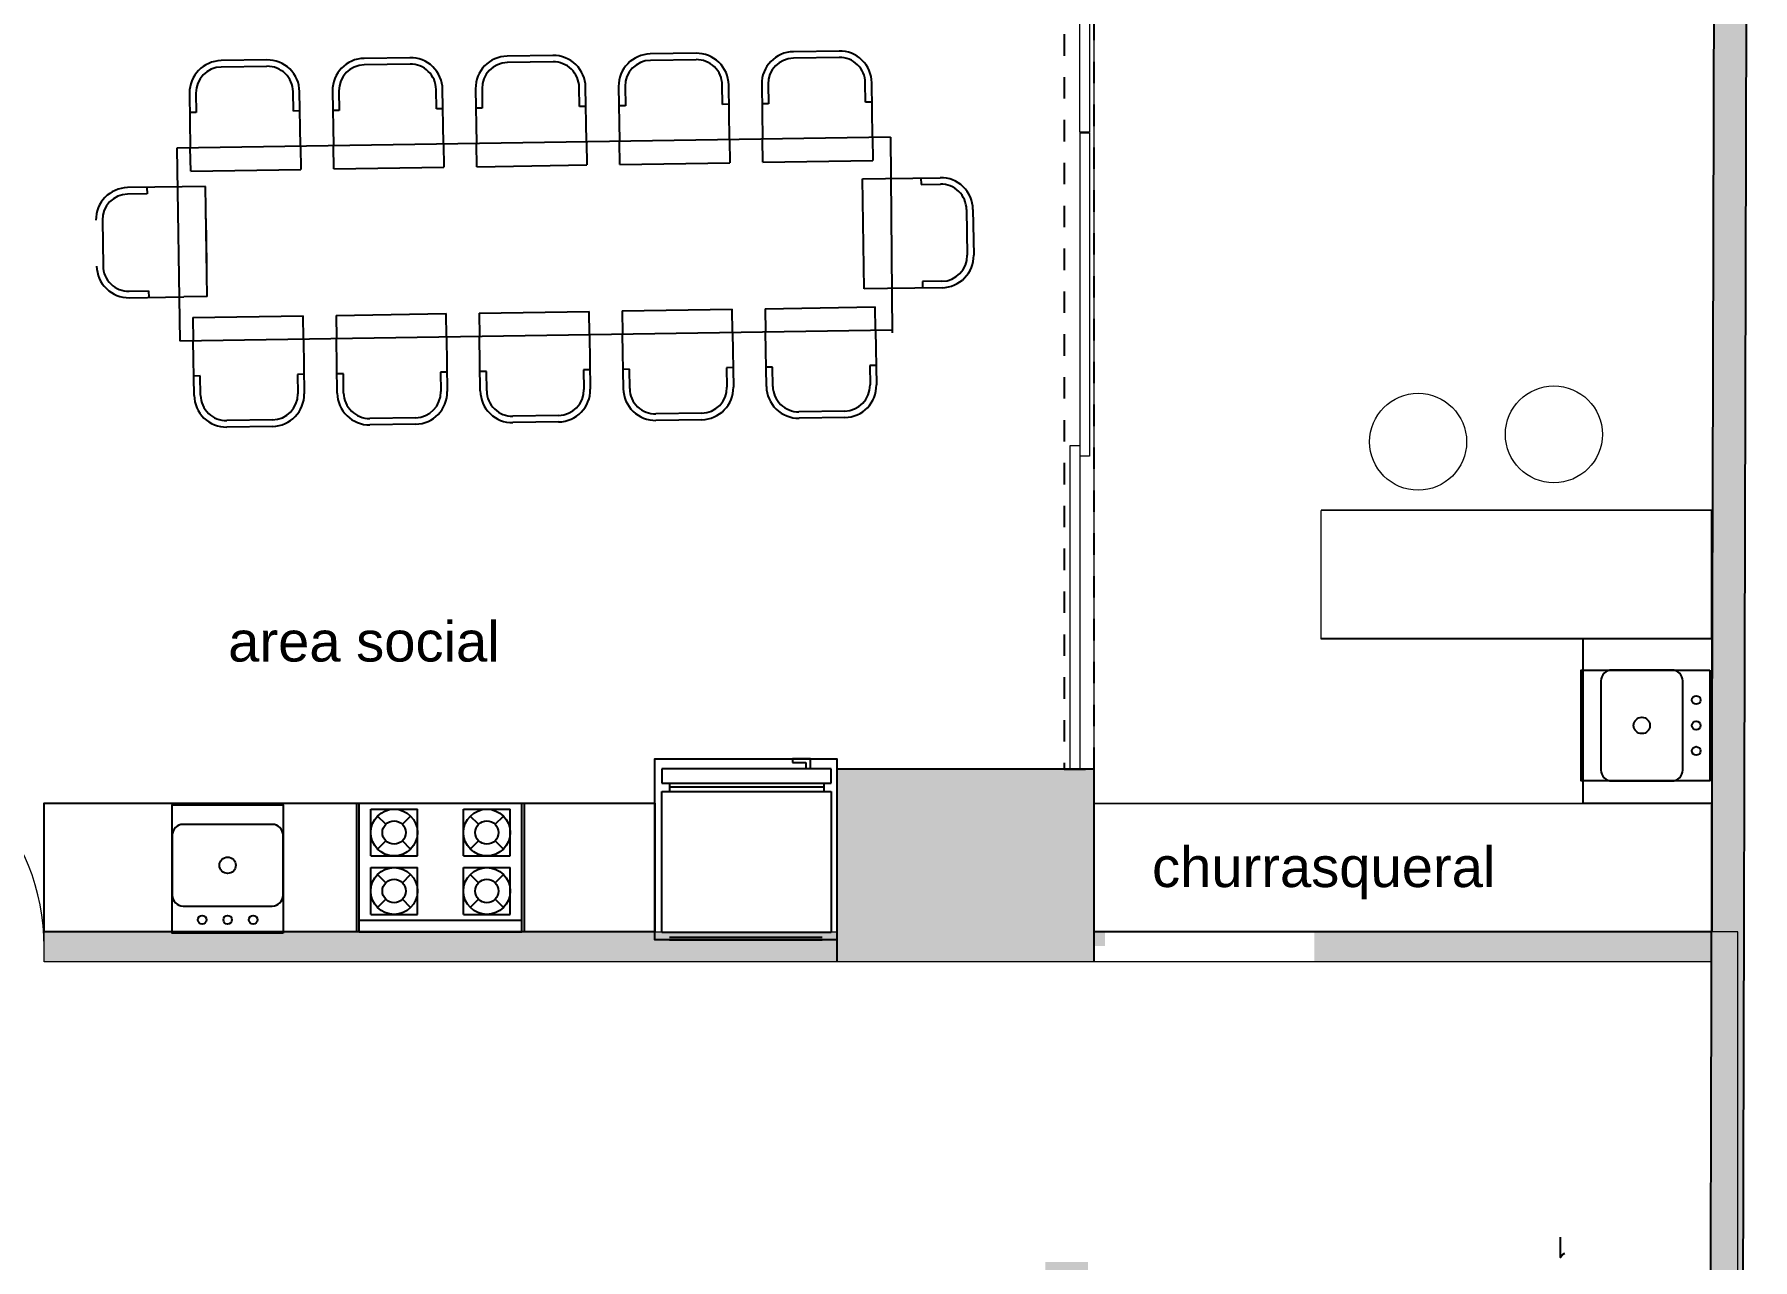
# Model space of a CAD drawing. Header units: metres. Extents: x -598 to 357, y -242 to 574.
# Drawn here: x -296.36 to -288.34, y 71.8 to 77.52 of the extents above; entities that cross this region are included whole.
import ezdxf

# ---------------------------------------------------------------- set-up
doc = ezdxf.new("R2010")
doc.units = ezdxf.units.M
doc.linetypes.add('xref_Nivel TIPICO$0$HIDDEN2', pattern=[0.1875, 0.125, -0.0625])
for name, color, linetype in [('000-GRADAS', 2, 'Continuous'), ('APTOS_SPZ_MCH_N2 MUNI$0$Muebles', 1, 'Continuous'), ('T-texto', 8, 'Continuous'), ('xref_Nivel TIPICO$0$C-cocinas', 1, 'Continuous'), ('xref_Nivel TIPICO$0$D-dintel mamposteria', 1, 'Continuous'), ('xref_Nivel TIPICO$0$H-hatch mamposteria', 8, 'Continuous'), ('xref_Nivel TIPICO$0$M-lavatrastos', 1, 'Continuous'), ('xref_Nivel TIPICO$0$M-refri', 1, 'Continuous'), ('xref_Nivel TIPICO$0$X-XREF', 7, 'Continuous'), ('ZXREF_GRADAS_Nx$0$GRADAS T', 8, 'Continuous')]:
    doc.layers.add(name, color=color, linetype=linetype)
for name, color, linetype, lineweight in [('Muro Mamspoteria', 5, 'Continuous', 9), ('PARQUEOS', 252, 'Continuous', 0), ('xref_Nivel PB$0$P-puerta', 1, 'Continuous', 18), ('xref_Nivel TIPICO$0$P-puerta', 1, 'Continuous', 18)]:
    doc.layers.add(name, color=color, linetype=linetype, lineweight=lineweight)
doc.styles.get("Standard").update_dxf_attribs({"font": 'arial.ttf'})
doc.styles.add('ZXREF_GRADAS_Nx$0$E-DIM', font='romans.shx')

# ---------------------------------------------------------------- blocks, each defined once
blk = doc.blocks.new('ZXREF_GRADAS_Nx')
at = {"layer": 'ZXREF_GRADAS_Nx$0$GRADAS T', "insert": (55.1355, 54.1931), "char_height": 0.0938, "attachment_point": 1, "style": 'ZXREF_GRADAS_Nx$0$E-DIM'}
blk.add_mtext_dynamic_manual_height_columns('1', width=0.006337, gutter_width=0.4688, heights=[0], dxfattribs=at)
blk = doc.blocks.new('*U311')
at = {"layer": 'xref_Nivel TIPICO$0$D-dintel mamposteria', "linetype": 'xref_Nivel TIPICO$0$HIDDEN2', "ltscale": 0.5}
blk.add_lwpolyline([(0.14, 0), (0, 0), (0, 5.0281), (0.14, 5.0281)], close=True, dxfattribs=at)
blk = doc.blocks.new('mesa')
at = {"layer": 'APTOS_SPZ_MCH_N2 MUNI$0$Muebles'}
for p, q in [((-294.3268, 305.5578), (-294.1135, 305.5611)), ((-294.3263, 305.5278), (-294.113, 305.5311)), ((-294.4705, 305.1505), (-294.4745, 305.4055)), ((-294.4431, 305.3154), (-294.4445, 305.4059)), ((-293.9912, 305.413), (-293.9898, 305.3224)), ((-293.9612, 305.4134), (-293.9572, 305.1585)), ((-294.4731, 305.3149), (-294.4431, 305.3154)), ((-293.9898, 305.3224), (-293.9598, 305.3229)), ((-294.6642, 305.1736), (-293.7508, 305.1804)), ((-294.6642, 305.1736), (-294.6125, 301.8442)), ((-294.4688, 305.0422), (-294.4705, 305.1505)), ((-294.4705, 305.1505), (-294.4705, 305.1505)), ((-293.9572, 305.1585), (-293.9555, 305.0502)), ((-293.7126, 301.8582), (-293.7642, 305.1803)), ((-294.6629, 305.0895), (-294.9179, 305.0856)), ((-294.8269, 305.057), (-294.9174, 305.0556)), ((-294.8273, 305.087), (-294.8269, 305.057)), ((-294.6629, 305.0895), (-294.5546, 305.0912)), ((-294.5466, 304.5779), (-294.5546, 305.0912)), ((-293.9555, 305.0502), (-294.4688, 305.0422)), ((-293.763, 305.1035), (-293.8714, 305.1018)), ((-293.8634, 304.5885), (-293.8714, 305.1018)), ((-293.763, 305.1035), (-293.5081, 305.1075)), ((-293.5986, 305.1061), (-293.5981, 305.0761)), ((-293.5981, 305.0761), (-293.5076, 305.0775)), ((-293.3858, 304.9593), (-293.3824, 304.746)), ((-293.3558, 304.9598), (-293.3524, 304.7465)), ((-295.0655, 304.9332), (-295.0622, 304.7199)), ((-295.0355, 304.9337), (-295.0322, 304.7204)), ((-294.9103, 304.6023), (-294.8198, 304.6037)), ((-294.9099, 304.5723), (-294.6549, 304.5762)), ((-294.8198, 304.6037), (-294.8193, 304.5737)), ((-294.5466, 304.5779), (-294.6549, 304.5762)), ((-293.8634, 304.5885), (-293.755, 304.5902)), ((-293.5001, 304.5942), (-293.755, 304.5902)), ((-293.5006, 304.6242), (-293.5911, 304.6228)), ((-293.5911, 304.6228), (-293.5906, 304.5928)), ((-294.6525, 304.4223), (-294.9075, 304.4183)), ((-294.8165, 304.3897), (-294.907, 304.3883)), ((-294.817, 304.4197), (-294.8165, 304.3897)), ((-294.6525, 304.4223), (-294.5442, 304.424)), ((-294.5362, 303.9107), (-294.5442, 304.424)), ((-293.7527, 304.4363), (-293.861, 304.4346)), ((-293.853, 303.9213), (-293.861, 304.4346)), ((-293.7527, 304.4363), (-293.4977, 304.4402)), ((-293.5882, 304.4388), (-293.5878, 304.4088)), ((-293.5878, 304.4088), (-293.4972, 304.4102)), ((-295.0551, 304.266), (-295.0518, 304.0527)), ((-295.0251, 304.2665), (-295.0218, 304.0532)), ((-293.3754, 304.2921), (-293.3721, 304.0788)), ((-293.3454, 304.2926), (-293.3421, 304.0793)), ((-294.9, 303.9351), (-294.8094, 303.9365)), ((-294.8995, 303.9051), (-294.6446, 303.909)), ((-294.8094, 303.9365), (-294.809, 303.9065)), ((-294.5362, 303.9107), (-294.6446, 303.909)), ((-293.853, 303.9213), (-293.7447, 303.923)), ((-293.4897, 303.927), (-293.7447, 303.923)), ((-293.4902, 303.957), (-293.5807, 303.9556)), ((-293.5807, 303.9556), (-293.5803, 303.9256)), ((-294.6422, 303.7551), (-294.8971, 303.7511)), ((-294.8066, 303.7525), (-294.8061, 303.7225)), ((-294.6422, 303.7551), (-294.5338, 303.7567)), ((-294.5259, 303.2435), (-294.5338, 303.7567)), ((-294.5338, 303.7567), (-294.5338, 303.7567)), ((-293.7423, 303.7691), (-293.8506, 303.7674)), ((-293.8506, 303.7674), (-293.8506, 303.7674)), ((-293.8426, 303.2541), (-293.8506, 303.7674)), ((-293.7423, 303.7691), (-293.4873, 303.773)), ((-293.5779, 303.7716), (-293.5774, 303.7416)), ((-294.8061, 303.7225), (-294.8967, 303.7211)), ((-293.5774, 303.7416), (-293.4869, 303.743)), ((-295.0448, 303.5988), (-295.0415, 303.3855)), ((-295.0148, 303.5993), (-295.0115, 303.3859)), ((-293.365, 303.6249), (-293.3617, 303.4116)), ((-293.335, 303.6254), (-293.3317, 303.4121)), ((-294.8896, 303.2678), (-294.7991, 303.2692)), ((-294.7991, 303.2692), (-294.7986, 303.2392)), ((-293.4798, 303.2897), (-293.5704, 303.2883)), ((-293.5704, 303.2883), (-293.5699, 303.2583)), ((-294.8891, 303.2378), (-294.6342, 303.2418)), ((-294.5259, 303.2435), (-294.6342, 303.2418)), ((-293.8426, 303.2541), (-293.7343, 303.2558)), ((-293.4794, 303.2597), (-293.7343, 303.2558)), ((-294.6318, 303.0878), (-294.8868, 303.0839)), ((-294.7957, 303.0553), (-294.8863, 303.0539)), ((-294.7962, 303.0853), (-294.7957, 303.0553)), ((-294.6318, 303.0878), (-294.5235, 303.0895)), ((-294.5155, 302.5762), (-294.5235, 303.0895)), ((-294.5235, 303.0895), (-294.5235, 303.0895)), ((-293.7319, 303.1018), (-293.8403, 303.1001)), ((-293.8403, 303.1001), (-293.8403, 303.1001)), ((-293.8323, 302.5869), (-293.8403, 303.1001)), ((-293.7319, 303.1018), (-293.477, 303.1058)), ((-293.5675, 303.1044), (-293.567, 303.0744)), ((-293.567, 303.0744), (-293.4765, 303.0758)), ((-293.3546, 302.9577), (-293.3513, 302.7444)), ((-293.3247, 302.9581), (-293.3213, 302.7448)), ((-295.0344, 302.9316), (-295.0311, 302.7183)), ((-295.0044, 302.932), (-295.0011, 302.7187)), ((-294.8792, 302.6006), (-294.7887, 302.602)), ((-294.8788, 302.5706), (-294.6238, 302.5746)), ((-294.7887, 302.602), (-294.7882, 302.572)), ((-294.5155, 302.5762), (-294.6238, 302.5746)), ((-293.8323, 302.5869), (-293.7239, 302.5885)), ((-293.469, 302.5925), (-293.7239, 302.5885)), ((-293.4695, 302.6225), (-293.56, 302.6211)), ((-293.56, 302.6211), (-293.5595, 302.5911)), ((-294.6214, 302.4206), (-294.8764, 302.4166)), ((-294.7854, 302.3881), (-294.8759, 302.3867)), ((-294.7858, 302.4181), (-294.7854, 302.3881)), ((-294.6214, 302.4206), (-294.5131, 302.4223)), ((-294.5051, 301.909), (-294.5131, 302.4223)), ((-294.5131, 302.4223), (-294.5131, 302.4223)), ((-293.7215, 302.4346), (-293.8299, 302.4329)), ((-293.8299, 302.4329), (-293.8299, 302.4329)), ((-293.8219, 301.9196), (-293.8299, 302.4329)), ((-293.7215, 302.4346), (-293.4666, 302.4386)), ((-293.5571, 302.4372), (-293.5567, 302.4072)), ((-293.5567, 302.4072), (-293.4661, 302.4086)), ((-295.024, 302.2643), (-295.0207, 302.051)), ((-294.994, 302.2648), (-294.9907, 302.0515)), ((-293.3443, 302.2904), (-293.341, 302.0771)), ((-293.3143, 302.2909), (-293.311, 302.0776)), ((-293.9203, 301.9858), (-294.4336, 301.9778)), ((-293.9203, 301.9858), (-293.9187, 301.8775)), ((-294.8689, 301.9334), (-294.7783, 301.9348)), ((-294.8684, 301.9034), (-294.6135, 301.9073)), ((-294.7783, 301.9348), (-294.7779, 301.9048)), ((-294.5051, 301.909), (-294.6135, 301.9073)), ((-294.4336, 301.9778), (-294.4319, 301.8695)), ((-294.2836, 301.9802), (-294.0703, 301.9835)), ((-293.8219, 301.9196), (-293.7136, 301.9213)), ((-293.4586, 301.9253), (-293.7136, 301.9213)), ((-293.4591, 301.9553), (-293.5496, 301.9539)), ((-293.5496, 301.9539), (-293.5492, 301.9239)), ((-294.6125, 301.8442), (-293.7126, 301.8582)), ((-294.4319, 301.8695), (-294.4319, 301.8695)), ((-294.4319, 301.8695), (-294.428, 301.6145)), ((-293.9147, 301.6225), (-293.9187, 301.8775)), ((-294.4294, 301.7051), (-294.3994, 301.7055)), ((-294.3994, 301.7055), (-294.398, 301.615)), ((-293.9461, 301.7126), (-293.9161, 301.713)), ((-293.9447, 301.622), (-293.9461, 301.7126)), ((-294.2761, 301.4969), (-294.0628, 301.5002))]:
    blk.add_line(p, q, dxfattribs=at)
for centre, radius, start, end in [((-294.3245, 305.4078), 0.15, 90.89034, 180.89034), ((-294.3245, 305.4078), 0.12, 90.89034, 180.89034), ((-294.1112, 305.4111), 0.15, 0.89034, 90.89034), ((-294.1112, 305.4111), 0.12, 0.89034, 90.89034), ((-294.9155, 304.9356), 0.15, 90.89034, 180.89034), ((-294.9155, 304.9356), 0.12, 90.89034, 180.89034), ((-293.5057, 304.9575), 0.15, 0.89034, 90.89034), ((-293.5057, 304.9575), 0.12, 0.89034, 90.89034), ((-294.9122, 304.7223), 0.15, 180.89034, 270.89034), ((-294.9122, 304.7223), 0.12, 180.89034, 270.89034), ((-293.5024, 304.7442), 0.12, 270.89034, 0.89034), ((-293.5024, 304.7442), 0.15, 270.89034, 0.89034), ((-294.9052, 304.2683), 0.15, 90.89034, 180.89034), ((-293.4954, 304.2903), 0.15, 0.89034, 90.89034), ((-293.4954, 304.2903), 0.12, 0.89034, 90.89034), ((-294.9052, 304.2683), 0.12, 90.89034, 180.89034), ((-293.4921, 304.0769), 0.12, 270.89034, 0.89034), ((-293.4921, 304.0769), 0.15, 270.89034, 0.89034), ((-294.9018, 304.055), 0.15, 180.89034, 270.89034), ((-294.9018, 304.055), 0.12, 180.89034, 270.89034), ((-294.8948, 303.6011), 0.15, 90.89034, 180.89034), ((-293.485, 303.623), 0.15, 0.89034, 90.89034), ((-294.8948, 303.6011), 0.12, 90.89034, 180.89034), ((-293.485, 303.623), 0.12, 0.89034, 90.89034), ((-294.8915, 303.3878), 0.15, 180.89034, 270.89034), ((-294.8915, 303.3878), 0.12, 180.89034, 270.89034), ((-293.4817, 303.4097), 0.12, 270.89034, 0.89034), ((-293.4817, 303.4097), 0.15, 270.89034, 0.89034), ((-294.8844, 302.9339), 0.15, 90.89034, 180.89034), ((-294.8844, 302.9339), 0.12, 90.89034, 180.89034), ((-293.4746, 302.9558), 0.15, 0.89034, 90.89034), ((-293.4746, 302.9558), 0.12, 0.89034, 90.89034), ((-294.8811, 302.7206), 0.15, 180.89034, 270.89034), ((-294.8811, 302.7206), 0.12, 180.89034, 270.89034), ((-293.4713, 302.7425), 0.12, 270.89034, 0.89034), ((-293.4713, 302.7425), 0.15, 270.89034, 0.89034), ((-294.8741, 302.2667), 0.15, 90.89034, 180.89034), ((-294.8741, 302.2667), 0.12, 90.89034, 180.89034), ((-293.4643, 302.2886), 0.15, 0.89034, 90.89034), ((-293.4643, 302.2886), 0.12, 0.89034, 90.89034), ((-293.4609, 302.0753), 0.12, 270.89034, 0.89034), ((-293.4609, 302.0753), 0.15, 270.89034, 0.89034), ((-294.8707, 302.0534), 0.15, 180.89034, 270.89034), ((-294.8707, 302.0534), 0.12, 180.89034, 270.89034), ((-294.278, 301.6169), 0.15, 180.89034, 270.89034), ((-294.278, 301.6169), 0.12, 180.89034, 270.89034), ((-294.0647, 301.6202), 0.12, 270.89034, 0.89034), ((-294.0647, 301.6202), 0.15, 270.89034, 0.89034)]:
    blk.add_arc(centre, radius, start, end, dxfattribs=at)
blk = doc.blocks.new('xref_Nivel TIPICO$0$P_REFRI')
at = {"layer": 'xref_Nivel TIPICO$0$M-refri'}
for p, q in [((-0.3562, 0), (0.3562, 0)), ((0.3985, -0.0343), (-0.3912, -0.0343)), ((-0.3912, -0.0343), (-0.3912, -0.6924)), ((-0.3562, -0.0132), (0.3562, -0.0132)), ((0.3985, -0.6924), (0.3985, -0.0343)), ((-0.3912, -0.6924), (0.3985, -0.6924)), ((-0.3563, -0.7319), (-0.3563, -0.6924)), ((0.3636, -0.7121), (-0.3563, -0.7121)), ((0.3636, -0.7319), (0.3636, -0.6924)), ((-0.3912, -0.7319), (0.3985, -0.7319)), ((-0.3912, -0.7977), (-0.3912, -0.7319)), ((0.3985, -0.7977), (-0.3912, -0.7977)), ((0.2795, -0.828), (0.2795, -0.7977)), ((0.3018, -0.7977), (0.3018, -0.8453)), ((0.3985, -0.7319), (0.3985, -0.7977)), ((0.2177, -0.8453), (0.2177, -0.828)), ((0.2177, -0.828), (0.2795, -0.828)), ((0.3018, -0.8453), (0.2177, -0.8453))]:
    blk.add_line(p, q, dxfattribs=at)
at = {"layer": 'xref_Nivel TIPICO$0$M-refri', "color": 8, "linetype": 'Continuous'}
blk.add_lwpolyline([(0.425, 0), (-0.425, 0), (-0.425, -0.8453), (0.425, -0.8453)], close=True, dxfattribs=at)
blk = doc.blocks.new('xref_Nivel TIPICO$0$MUKO02PL')
at = {"layer": 'xref_Nivel TIPICO$0$C-cocinas', "linetype": 'ByBlock'}
for p, q in [((0.38, 0), (-0.38, 0)), ((-0.38, 0), (-0.38, -0.6)), ((0.38, 0), (0.38, -0.6)), ((0.38, -0.0545), (-0.38, -0.0545)), ((-0.1073, -0.0818), (-0.3255, -0.0818)), ((-0.3255, -0.0818), (-0.3255, -0.3)), ((-0.2935, -0.1138), (-0.2549, -0.1523)), ((-0.1392, -0.1138), (-0.1778, -0.1523)), ((-0.1073, -0.0818), (-0.1073, -0.3)), ((0.1073, -0.0818), (0.1073, -0.3)), ((0.3255, -0.0818), (0.1073, -0.0818)), ((0.1392, -0.1138), (0.1778, -0.1523)), ((0.2935, -0.1138), (0.2549, -0.1523)), ((0.3255, -0.0818), (0.3255, -0.3)), ((-0.2549, -0.2295), (-0.2935, -0.268)), ((-0.1778, -0.2295), (-0.1392, -0.268)), ((0.1778, -0.2295), (0.1392, -0.268)), ((0.2549, -0.2295), (0.2935, -0.268)), ((-0.1073, -0.3), (-0.3255, -0.3)), ((0.3255, -0.3), (0.1073, -0.3)), ((-0.3255, -0.3545), (-0.3255, -0.5727)), ((-0.1073, -0.3545), (-0.3255, -0.3545)), ((-0.2935, -0.3865), (-0.2549, -0.4251)), ((-0.1392, -0.3865), (-0.1778, -0.4251)), ((-0.1073, -0.3545), (-0.1073, -0.5727)), ((0.1073, -0.3545), (0.1073, -0.5727)), ((0.3255, -0.3545), (0.1073, -0.3545)), ((0.1392, -0.3865), (0.1778, -0.4251)), ((0.2935, -0.3865), (0.2549, -0.4251)), ((0.3255, -0.3545), (0.3255, -0.5727)), ((-0.2549, -0.5022), (-0.2935, -0.5408)), ((-0.1778, -0.5022), (-0.1392, -0.5408)), ((0.1778, -0.5022), (0.1392, -0.5408)), ((0.2549, -0.5022), (0.2935, -0.5408)), ((0.38, -0.6), (-0.38, -0.6)), ((-0.1073, -0.5727), (-0.3255, -0.5727)), ((0.3255, -0.5727), (0.1073, -0.5727))]:
    blk.add_line(p, q, dxfattribs=at)
at = {"layer": 'xref_Nivel TIPICO$0$C-cocinas', "color": 8, "linetype": 'ByBlock'}
blk.add_lwpolyline([(-0.39, 0), (0.39, 0), (0.39, -0.6), (-0.39, -0.6)], close=True, dxfattribs=at)
at = {"layer": 'xref_Nivel TIPICO$0$C-cocinas', "linetype": 'ByBlock'}
for centre, radius in [((-0.2164, -0.1909), 0.1091), ((-0.2164, -0.1909), 0.0545), ((0.2164, -0.1909), 0.1091), ((0.2164, -0.1909), 0.0545), ((-0.2164, -0.4636), 0.1091), ((0.2164, -0.4636), 0.1091), ((-0.2164, -0.4636), 0.0545), ((0.2164, -0.4636), 0.0545)]:
    blk.add_circle(centre, radius, dxfattribs=at)
blk = doc.blocks.new('xref_Nivel TIPICO$0$SINK')
at = {"layer": 'xref_Nivel TIPICO$0$M-lavatrastos', "color": 8}
blk.add_lwpolyline([(-0.4518, 0), (0.0654, 0), (0.0654, -0.6), (-0.4518, -0.6)], close=True, dxfattribs=at)
at = {"layer": 'xref_Nivel TIPICO$0$M-lavatrastos'}
blk.add_lwpolyline([(0.0654, -0.1778, 0.414214), (0.0146, -0.127), (-0.401, -0.127, 0.414214), (-0.4518, -0.1778), (-0.4518, -0.4572, 0.414214), (-0.401, -0.508), (0.0146, -0.508, 0.414214), (0.0654, -0.4572)], format="xyb", close=True, dxfattribs=at)
for centre, radius in [((-0.3121, -0.0635), 0.0201), ((-0.1932, -0.0635), 0.0201), ((-0.0743, -0.0635), 0.0201), ((-0.1932, -0.3175), 0.0381)]:
    blk.add_circle(centre, radius, dxfattribs=at)
blk = doc.blocks.new('xref_Nivel PB$0$Familia Puertas - P-7-13066183-AMUEBLADAS N8 _18_34')
at = {"layer": 'xref_Nivel PB$0$P-puerta'}
for p, q in [((-0.4492, 1), (-0.5, 1)), ((-0.5, 1), (-0.5, 0)), ((-0.4492, 0), (-0.4492, 1)), ((-0.5, 0), (-0.4492, 0))]:
    blk.add_line(p, q, dxfattribs=at)
at = {"layer": 'xref_Nivel PB$0$P-puerta', "color": 8, "true_color": 0x808080}
blk.add_arc((-0.4972, 0.0006), 1.0022, 359.96451, 87.98542, dxfattribs=at)

msp = doc.modelspace()

# ---------------------------------------------------------------- hatches: boundary and pattern name
at = {"true_color": 0x939598}
h = msp.add_hatch(color=252, dxfattribs=at)
h.dxf.hatch_style = 1
h.paths.add_polyline_path([(-291.4153, 74.0887), (-292.6153, 74.0887), (-292.6153, 73.1887), (-291.4153, 73.1887)])
at = {"layer": 'xref_Nivel TIPICO$0$H-hatch mamposteria', "transparency": 33554585}
h = msp.add_hatch(color=256, dxfattribs=at)
h.dxf.hatch_style = 1
h.paths.add_polyline_path([(-288.3443, 89.0584), (-295.5055, 89.0169), (-298.1921, 89.0246), (-298.4248, 89.0436), (-298.7758, 89.0512), (-303.5224, 89.0556), (-306.2834, 89.0646), (-308.3389, 89.0584), (-308.4137, 47.5365), (-308.2637, 47.5364), (-308.1892, 88.9089), (-306.2834, 88.9146), (-303.5227, 88.9056), (-300.3038, 88.9026), (-300.3038, 88.9738), (-299.4038, 88.9738), (-299.4038, 88.9018), (-298.7775, 88.9012), (-298.4326, 88.8937), (-298.1984, 88.8746), (-295.5053, 88.8669), (-292.3122, 88.8854), (-292.3122, 88.9469), (-291.4122, 88.9469), (-291.4122, 88.8906), (-288.4947, 88.9075), (-288.5753, 58.3512), (-288.4249, 58.3512)])
h = msp.add_hatch(color=256, dxfattribs=at)
h.dxf.hatch_style = 1
h.paths.add_polyline_path([(-292.6153, 73.1887), (-296.3138, 73.1887), (-296.3138, 73.3287), (-292.6153, 73.3287)], flags=17)
h.paths.add_polyline_path([(-295.5759, 81.8166), (-295.5759, 81.6766), (-297.9038, 81.6766), (-297.9038, 81.8166)])
h.paths.add_polyline_path([(-292.8254, 65.698), (-292.5472, 65.6988), (-292.5438, 65.4988), (-292.8432, 65.498), (-292.8432, 65.5283), (-292.8635, 65.5283)], flags=16)
h.paths.add_polyline_path([(-291.4514, 64.7988), (-291.6514, 64.7988)], flags=16)
edge = h.paths.add_edge_path()
edge.add_line((-292.5438, 65.6988), (-292.5438, 65.4988))
edge.add_line((-291.4438, 64.7988), (-291.4438, 63.0492))
edge.add_line((-291.4438, 63.0492), (-294.4037, 63.0493))
edge.add_line((-294.4037, 63.0493), (-294.4037, 65.698))
edge.add_line((-294.4037, 65.698), (-293.9222, 65.698))
edge.add_line((-294.254, 69.9093), (-294.2549, 69.9093))
edge.add_line((-293.9041, 65.498), (-293.9041, 65.5283))
edge.add_line((-293.9041, 65.5283), (-293.8861, 65.5283))
edge.add_line((-293.8861, 65.5283), (-293.9222, 65.698))
edge.add_line((-294.2037, 65.4988), (-293.9041, 65.4988))
edge.add_line((-291.6514, 64.7988), (-291.6514, 63.2493))
edge.add_line((-291.6514, 63.2493), (-294.2037, 63.2493))
edge.add_line((-294.2037, 63.2493), (-294.2037, 65.4988))
edge.add_line((-299.4038, 78.2598), (-305.9038, 78.2598))
edge.add_line((-299.4038, 81.6098), (-299.4038, 78.2598))
edge.add_line((-299.5438, 81.6098), (-299.4038, 81.6098))
edge.add_line((-299.5438, 81.6098), (-299.5438, 78.3998))
edge.add_line((-299.5438, 78.3998), (-305.9038, 78.3998))
h.paths.add_polyline_path([(-291.6438, 71.7893), (-291.6438, 70.0493), (-294.2549, 70.0493), (-294.254, 67.5493), (-293.6569, 67.5493), (-293.6208, 67.7189), (-293.6388, 67.7189), (-293.6388, 67.7493), (-294.054, 67.7493), (-294.054, 69.8493), (-291.6514, 69.8493), (-291.6514, 67.7493), (-292.5779, 67.7493), (-292.5779, 67.7189), (-292.5981, 67.7189), (-292.56, 67.5493), (-291.5838, 67.5493), (-291.5838, 66.4988), (-291.4438, 66.4988), (-291.4438, 68.1994), (-288.5493, 68.1994), (-288.5488, 68.3994), (-291.4438, 68.3994), (-291.4438, 70.0493), (-291.4438, 71.7893)])
h.paths.add_polyline_path([(-290.3889, 73.3287), (-290.3889, 73.1887), (-288.5361, 73.1887), (-288.5361, 73.3287), (-291.4153, 73.3287), (-291.4153, 73.2637), (-291.3647, 73.2634), (-291.3644, 73.3287), (-290.4173, 73.3287)])

# ---------------------------------------------------------------- linework, layer by layer
at = {"color": 252, "true_color": 0x939598}
msp.add_lwpolyline([(-291.4153, 73.1887), (-291.4153, 74.0887), (-292.6153, 74.0887), (-292.6153, 73.1887)], dxfattribs=at)
at = {"layer": '000-GRADAS', "color": 5}
msp.add_lwpolyline([(-288.5753, 58.3512), (-288.4947, 88.9075), (-295.5053, 88.8669), (-298.1984, 88.8746), (-298.4326, 88.8937), (-298.7775, 88.9012), (-303.5227, 88.9056), (-306.2834, 88.9146), (-308.1892, 88.9089), (-308.2637, 47.5364), (-308.4137, 47.5365), (-308.3389, 89.0584), (-306.2834, 89.0646), (-303.5224, 89.0556), (-298.7758, 89.0512), (-298.4248, 89.0436), (-298.1921, 89.0246), (-295.5055, 89.0169), (-288.3443, 89.0584), (-288.4249, 58.3512)], dxfattribs=at)
at = {"layer": 'Muro Mamspoteria', "color": 1}
for p, q in [((-290.3568, 74.6952), (-290.3568, 75.2952)), ((-291.4152, 73.9287), (-291.4153, 73.3287))]:
    msp.add_line(p, q, dxfattribs=at)
at = {"layer": 'Muro Mamspoteria'}
for p, q in [((-290.3889, 73.3287), (-291.4153, 73.3287)), ((-290.3889, 73.1887), (-291.4153, 73.1887))]:
    msp.add_line(p, q, dxfattribs=at)
for points in [[(-291.4153, 73.1887), (-296.3138, 73.1887), (-296.3138, 73.3287), (-292.6153, 73.3287)], [(-291.4153, 73.3287), (-291.3644, 73.3287)], [(-290.3192, 73.3287), (-288.5361, 73.3287)], [(-288.5361, 73.3287), (-288.5361, 73.1887)], [(-288.5361, 73.1887), (-290.3889, 73.1887)]]:
    msp.add_lwpolyline(points, dxfattribs=at)
for centre in [(-289.9045, 75.6155), (-289.2713, 75.6501)]:
    msp.add_circle(centre, 0.2261, dxfattribs=at)
at = {"layer": 'PARQUEOS'}
for points in [[(-291.3644, 73.3287), (-291.4153, 73.3287), (-291.4153, 89.0406), (-305.9038, 89.0406), (-305.9038, 48.8352)], [(-305.9038, 48.8352), (-288.4499, 48.8352), (-288.4249, 58.3012), (-290.8485, 58.3012), (-290.8485, 62.9492), (-288.5629, 62.9492), (-288.4128, 62.9492), (-288.4128, 73.3286), (-290.3889, 73.3287)]]:
    msp.add_lwpolyline(points, dxfattribs=at)
at = {"layer": 'xref_Nivel TIPICO$0$C-cocinas'}
for points in [[(-291.4153, 75.297), (-291.4153, 75.297)], [(-290.3568, 74.697), (-288.535, 74.6971), (-288.535, 75.2971), (-290.3568, 75.2952)], [(-288.535, 74.6971), (-288.535, 73.9286), (-289.135, 73.9286), (-289.135, 74.697)], [(-291.4153, 73.9287), (-288.535, 73.9286), (-288.535, 73.3286), (-291.4153, 73.3287)], [(-291.3644, 73.3287), (-291.4153, 73.3287)]]:
    msp.add_lwpolyline(points, dxfattribs=at)
msp.add_lwpolyline([(-293.4653, 73.9287), (-293.4653, 73.3287), (-296.3138, 73.3287), (-296.3138, 73.9287)], close=True, dxfattribs=at)
at = {"layer": 'xref_Nivel TIPICO$0$P-puerta'}
msp.add_line((-291.4828, 77.0573), (-291.4828, 74.0887), dxfattribs=at)
msp.add_lwpolyline([(-291.4828, 78.5691), (-291.4378, 78.5691), (-291.4378, 77.0598), (-291.4828, 77.0598)], close=True, dxfattribs=at)
for points in [[(-291.4828, 77.0573), (-291.4378, 77.0573), (-291.4378, 75.548), (-291.4828, 75.548)], [(-291.5278, 74.0887), (-291.5278, 75.598), (-291.4828, 75.598)]]:
    msp.add_lwpolyline(points, dxfattribs=at)

# ---------------------------------------------------------------- block references
at = {"layer": 'Muro Mamspoteria', "lineweight": 0, "xscale": -1}
msp.add_blockref('*U311', (-291.4153, 74.0887), dxfattribs=at)
at = {"layer": 'Muro Mamspoteria', "rotation": 270}
msp.add_blockref('mesa', (-597.5386, -217.6269), dxfattribs=at)
at = {"layer": 'xref_Nivel PB$0$P-puerta', "color": 8, "true_color": 0x808080, "xscale": 0.9950972616974553, "yscale": 0.9950972616974553, "zscale": 0.9950972616974553, "rotation": 359.7140821724741}
msp.add_blockref('xref_Nivel PB$0$Familia Puertas - P-7-13066183-AMUEBLADAS N8 _18_34', (-296.8162, 73.2612), dxfattribs=at)
at = {"layer": 'xref_Nivel TIPICO$0$C-cocinas', "rotation": 180}
msp.add_blockref('xref_Nivel TIPICO$0$MUKO02PL', (-294.4645, 73.3287), dxfattribs=at)
at = {"layer": 'xref_Nivel TIPICO$0$M-lavatrastos'}
for p, rotation in [((-288.5436, 74.0986), 270), ((-295.6504, 73.3222), 180)]:
    msp.add_blockref('xref_Nivel TIPICO$0$SINK', p, dxfattribs=dict(at, rotation=rotation))
at = {"layer": 'xref_Nivel TIPICO$0$M-refri', "xscale": -1, "rotation": 180}
msp.add_blockref('xref_Nivel TIPICO$0$P_REFRI', (-293.0403, 73.2912), dxfattribs=at)
at = {"layer": 'xref_Nivel TIPICO$0$X-XREF', "rotation": 180}
msp.add_blockref('ZXREF_GRADAS_Nx', (-234.0615, 126.0031), dxfattribs=at)

# ---------------------------------------------------------------- texts
at = {"layer": 'T-texto', "char_height": 0.1875, "attachment_point": 3}
for s, insert in [('area social', (-294.1882, 74.7777)), ('churrasqueral', (-289.5442, 73.7254))]:
    msp.add_mtext_dynamic_manual_height_columns(s, width=1.695441, gutter_width=0.9375, heights=[0], dxfattribs=dict(at, insert=insert))

doc.saveas('drawing.dxf')
